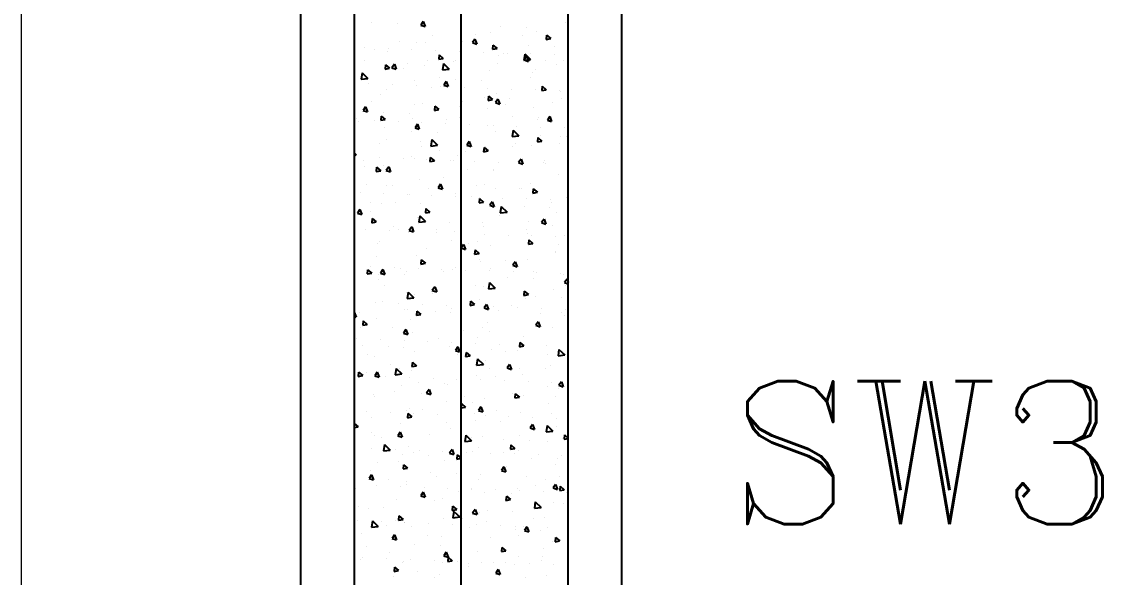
# Model space of a CAD drawing. Header units: millimetres. Extents: x 331487 to 517269, y 198509 to 399936.
# Drawn here: x 442114 to 443627, y 325501 to 326279 of the extents above; entities that cross this region are included whole.
import ezdxf

# ---------------------------------------------------------------- set-up
doc = ezdxf.new("R2010")
doc.units = ezdxf.units.MM
doc.header["$MEASUREMENT"] = 0
doc.layers.add('BEAM', color=1, linetype='Continuous', lineweight=5)
doc.layers.add('COLUMN', color=6, linetype='Continuous')
doc.layers.add('FOOTING', color=5, linetype='Continuous')
doc.styles.add('RC', font='romanc.shx', dxfattribs={"height": 200})

msp = doc.modelspace()

# ---------------------------------------------------------------- linework, layer by layer
at = {"layer": 'BEAM', "color": 169}
msp.add_line((442113.8, 323741.5), (442113.8, 327010.5), dxfattribs=at)
at = {"layer": 'COLUMN'}
for p, q in [((442579.3, 327013.5), (442579.3, 323738.5)), ((442879.3, 323738.5), (442879.3, 327013.5))]:
    msp.add_line(p, q, dxfattribs=at)
at = {"layer": 'COLUMN', "color": 2, "linetype": 'Continuous'}
for p, q in [((442603.6, 326277.5), (442603.6, 326277.5)), ((442676.1, 326279.1), (442672.7, 326274.1)), ((442676.1, 326279.1), (442678.7, 326272.1)), ((442874.7, 326278.2), (442874.7, 326278.2)), ((442639.7, 326276.3), (442639.7, 326276.3)), ((442672.7, 326274.1), (442678.7, 326272.1)), ((442679.8, 326271.3), (442679.8, 326271.3)), ((442770.5, 326264.2), (442770.5, 326264.2)), ((442784.2, 326272.1), (442784.2, 326272.1)), ((442820.4, 326270.8), (442820.4, 326270.8)), ((442835, 326265.8), (442835, 326265.8)), ((442643, 326251.2), (442643, 326251.2)), ((442666.3, 326250.2), (442666.3, 326250.2)), ((442679.2, 326249.9), (442679.2, 326249.9)), ((442689, 326259.4), (442689, 326259.4)), ((442730.9, 326251.8), (442730.9, 326251.8)), ((442748.6, 326254.8), (442745.2, 326249.8)), ((442745.2, 326249.8), (442751.3, 326247.8)), ((442748.6, 326254.8), (442751.3, 326247.8)), ((442749.8, 326260.5), (442749.8, 326260.5)), ((442773.8, 326246.4), (442773.3, 326240.5)), ((442773.8, 326246.4), (442779.6, 326241.6)), ((442815.6, 326259.1), (442815.6, 326259.1)), ((442849, 326260.3), (442848.5, 326254.3)), ((442848.5, 326254.3), (442854.8, 326255.5)), ((442849, 326260.3), (442854.8, 326255.5)), ((442593.8, 326242.5), (442593.8, 326242.5)), ((442608.6, 326239.7), (442608.6, 326239.7)), ((442626.7, 326237.8), (442626.7, 326237.8)), ((442627.1, 326241.3), (442627.1, 326241.3)), ((442660.3, 326240.1), (442660.3, 326240.1)), ((442693.6, 326238.9), (442693.6, 326238.9)), ((442698.6, 326232.6), (442698.1, 326226.6)), ((442698.6, 326232.6), (442704.3, 326227.7)), ((442726.9, 326237.7), (442726.9, 326237.7)), ((442760.2, 326236.4), (442760.2, 326236.4)), ((442773.3, 326240.5), (442779.6, 326241.6)), ((442781.7, 326231.9), (442781.7, 326231.9)), ((442789.2, 326234.2), (442789.2, 326234.2)), ((442793.5, 326235.2), (442793.5, 326235.2)), ((442818.5, 326233.8), (442817.1, 326225)), ((442818.5, 326233.9), (442826.6, 326226.1)), ((442823.6, 326245.7), (442823.6, 326245.7)), ((442826.8, 326234), (442826.8, 326234)), ((442859.8, 326244.5), (442859.8, 326244.5)), ((442860.1, 326232.8), (442860.1, 326232.8)), ((442594.4, 326225.3), (442594.4, 326225.3)), ((442623.4, 326218.7), (442622.9, 326212.7)), ((442623.4, 326218.7), (442629.1, 326213.9)), ((442635.8, 326219.4), (442632.4, 326214.4)), ((442635.8, 326219.4), (442638.5, 326212.4)), ((442654, 326221.2), (442654, 326221.2)), ((442677.5, 326217.9), (442677.5, 326217.9)), ((442682.5, 326224.9), (442682.5, 326224.9)), ((442698.1, 326226.6), (442704.3, 326227.7)), ((442704.5, 326220.6), (442703.1, 326211.7)), ((442704.5, 326220.6), (442712.6, 326212.8)), ((442718.6, 326223.6), (442718.6, 326223.6)), ((442721, 326225), (442721, 326225)), ((442780.6, 326220.9), (442780.6, 326220.9)), ((442817.1, 326225), (442826.6, 326226.1)), ((442821.1, 326230.4), (442817.7, 326225.5)), ((442817.7, 326225.5), (442823.8, 326223.4)), ((442821.1, 326230.4), (442823.8, 326223.4)), ((442847.6, 326224.7), (442847.6, 326224.7)), ((442863.1, 326219.4), (442863.1, 326219.4)), ((442872.4, 326224.8), (442872.4, 326224.8)), ((442590.6, 326207.3), (442589.2, 326198.4)), ((442590.6, 326207.3), (442598.7, 326199.5)), ((442622.9, 326212.7), (442629.1, 326213.9)), ((442632.4, 326214.4), (442638.5, 326212.4)), ((442648, 326213.3), (442648, 326213.3)), ((442699, 326201.1), (442699, 326201.1)), ((442703.1, 326211.7), (442712.6, 326212.8)), ((442768.3, 326210.8), (442768.3, 326210.8)), ((442828.6, 326207.9), (442828.6, 326207.9)), ((442832.8, 326212.4), (442832.8, 326212.4)), ((442589.2, 326198.4), (442598.7, 326199.5)), ((442600.2, 326192), (442600.2, 326192)), ((442633.5, 326190.8), (442633.5, 326190.8)), ((442664.1, 326196.8), (442664.1, 326196.8)), ((442666.7, 326189.6), (442666.7, 326189.6)), ((442687.5, 326187), (442687.5, 326187)), ((442700, 326188.4), (442700, 326188.4)), ((442708.3, 326195.1), (442705, 326190.1)), ((442705, 326190.1), (442711, 326188.1)), ((442708.3, 326195.1), (442711, 326188.1)), ((442721.9, 326198.6), (442721.9, 326198.6)), ((442728.6, 326198.4), (442728.6, 326198.4)), ((442733.3, 326187.1), (442733.3, 326187.1)), ((442758.1, 326197.3), (442758.1, 326197.3)), ((442766.6, 326185.9), (442766.6, 326185.9)), ((442825.7, 326200.8), (442825.7, 326200.8)), ((442842.8, 326188.6), (442842.2, 326182.6)), ((442842.8, 326188.6), (442848.5, 326183.8)), ((442580.8, 326177.8), (442580.8, 326177.8)), ((442616.9, 326176.5), (442616.9, 326176.5)), ((442624.4, 326184.4), (442624.4, 326184.4)), ((442761.4, 326172.3), (442761.4, 326172.3)), ((442767.5, 326174.7), (442767, 326168.7)), ((442767.5, 326174.7), (442773.3, 326169.9)), ((442780.8, 326170.7), (442777.5, 326165.8)), ((442779.4, 326178.5), (442779.4, 326178.5)), ((442780.8, 326170.7), (442783.5, 326163.7)), ((442797.5, 326171), (442797.5, 326171)), ((442799.9, 326184.7), (442799.9, 326184.7)), ((442833.2, 326183.5), (442833.2, 326183.5)), ((442842.2, 326182.6), (442848.5, 326183.8)), ((442866.5, 326182.3), (442866.5, 326182.3)), ((442868.1, 326181.6), (442868.1, 326181.6)), ((442870.2, 326171.4), (442870.2, 326171.4)), ((442595.5, 326159.7), (442592.2, 326154.7)), ((442595.5, 326159.7), (442598.2, 326152.7)), ((442604.4, 326167), (442604.4, 326167)), ((442664, 326162.9), (442664, 326162.9)), ((442675.2, 326164.5), (442675.2, 326164.5)), ((442692.3, 326160.8), (442691.8, 326154.9)), ((442691.8, 326154.9), (442698.1, 326156)), ((442692.3, 326160.8), (442698.1, 326156)), ((442726.9, 326160.7), (442726.9, 326160.7)), ((442731, 326166.7), (442731, 326166.7)), ((442766, 326157.4), (442766, 326157.4)), ((442767, 326168.7), (442773.3, 326169.9)), ((442777.5, 326165.8), (442783.5, 326163.7)), ((442790.7, 326162.6), (442790.7, 326162.6)), ((442830.5, 326159), (442830.5, 326159)), ((442857.6, 326166.4), (442857.6, 326166.4)), ((442582.4, 326143), (442582.4, 326143)), ((442592.2, 326154.7), (442598.2, 326152.7)), ((442617.1, 326147), (442616.6, 326141)), ((442616.6, 326141), (442622.8, 326142.1)), ((442617.1, 326147), (442622.9, 326142.1)), ((442620.2, 326151.5), (442620.2, 326151.5)), ((442656.3, 326150.2), (442656.3, 326150.2)), ((442661.8, 326143.4), (442661.8, 326143.4)), ((442709, 326142.7), (442709, 326142.7)), ((442726.3, 326145), (442726.3, 326145)), ((442800.8, 326146), (442800.8, 326146)), ((442835.7, 326142.4), (442835.7, 326142.4)), ((442836.9, 326144.7), (442836.9, 326144.7)), ((442853.3, 326146.4), (442850, 326141.4)), ((442850, 326141.4), (442856, 326139.4)), ((442853.3, 326146.4), (442856, 326139.4)), ((442585.7, 326139.9), (442585.7, 326139.9)), ((442607.7, 326140.1), (442607.7, 326140.1)), ((442622.2, 326131), (442622.2, 326131)), ((442641, 326138.8), (442641, 326138.8)), ((442659.6, 326125.2), (442659.6, 326125.2)), ((442668, 326135.4), (442664.7, 326130.4)), ((442664.7, 326130.4), (442670.7, 326128.4)), ((442668, 326135.4), (442670.7, 326128.4)), ((442674.2, 326137.6), (442674.2, 326137.6)), ((442707.5, 326136.4), (442707.5, 326136.4)), ((442740.8, 326135.2), (442740.8, 326135.2)), ((442766.3, 326134.4), (442766.3, 326134.4)), ((442774.1, 326134), (442774.1, 326134)), ((442801.9, 326127.1), (442800.6, 326118.2)), ((442801.9, 326127.1), (442810, 326119.3)), ((442807.4, 326132.8), (442807.4, 326132.8)), ((442840.7, 326131.6), (442840.7, 326131.6)), ((442874, 326130.3), (442874, 326130.3)), ((442625.2, 326113.6), (442625.2, 326113.6)), ((442673, 326111.1), (442673, 326111.1)), ((442688, 326113.9), (442686.6, 326105)), ((442688, 326113.9), (442696.1, 326106.1)), ((442695.8, 326123.9), (442695.8, 326123.9)), ((442740.6, 326111.1), (442737.2, 326106.1)), ((442740.6, 326111.1), (442743.3, 326104)), ((442777.2, 326125.1), (442777.2, 326125.1)), ((442800.6, 326118.2), (442810.1, 326119.3)), ((442836.5, 326116.9), (442836, 326110.9)), ((442836, 326110.9), (442842.2, 326112)), ((442836.5, 326116.9), (442842.2, 326112)), ((442840.2, 326119.7), (442840.2, 326119.7)), ((442867.9, 326118.1), (442867.9, 326118.1)), ((442876.4, 326118.4), (442876.4, 326118.4)), ((442579.3, 326095.5), (442582.1, 326092.8)), ((442614.4, 326108.7), (442614.4, 326108.7)), ((442674, 326104.5), (442674, 326104.5)), ((442686.6, 326105), (442696.1, 326106.1)), ((442699.1, 326098.9), (442699.1, 326098.9)), ((442735.2, 326097.6), (442735.2, 326097.6)), ((442737.2, 326106.1), (442743.3, 326104.1)), ((442741, 326108.4), (442741, 326108.4)), ((442761.3, 326103), (442760.7, 326097)), ((442760.7, 326097), (442767, 326098.2)), ((442761.3, 326103), (442767, 326098.2)), ((442763.7, 326104), (442763.7, 326104)), ((442800.7, 326104.3), (442800.7, 326104.3)), ((442805.8, 326108.1), (442805.8, 326108.1)), ((442828.3, 326105.6), (442828.3, 326105.6)), ((442867.6, 326108.1), (442867.6, 326108.1)), ((442579.3, 326092.5), (442582.1, 326092.8)), ((442581.4, 326089.9), (442581.4, 326089.9)), ((442592.4, 326084.7), (442592.4, 326084.7)), ((442614.7, 326088.7), (442614.7, 326088.7)), ((442648, 326087.5), (442648, 326087.5)), ((442659.6, 326090), (442659.6, 326090)), ((442664.6, 326087.3), (442664.6, 326087.3)), ((442681.3, 326086.3), (442681.3, 326086.3)), ((442686.1, 326089.1), (442685.5, 326083.1)), ((442685.5, 326083.1), (442691.8, 326084.3)), ((442686.1, 326089.1), (442691.8, 326084.3)), ((442714.6, 326085.1), (442714.6, 326085.1)), ((442719, 326084.4), (442719, 326084.4)), ((442724.1, 326091.6), (442724.1, 326091.6)), ((442747.9, 326083.9), (442747.9, 326083.9)), ((442781.2, 326082.6), (442781.2, 326082.6)), ((442813.1, 326086.7), (442809.7, 326081.7)), ((442809.7, 326081.7), (442815.8, 326079.7)), ((442813.1, 326086.7), (442815.8, 326079.7)), ((442814.4, 326081.4), (442814.4, 326081.4)), ((442845.2, 326081.8), (442845.2, 326081.8)), ((442845.7, 326084.1), (442845.7, 326084.1)), ((442847.7, 326080.2), (442847.7, 326080.2)), ((442879.1, 326085.8), (442879.1, 326085.8)), ((442594.1, 326076.7), (442594.1, 326076.7)), ((442610.8, 326075.2), (442610.3, 326069.3)), ((442610.3, 326069.3), (442616.6, 326070.4)), ((442610.8, 326075.2), (442616.6, 326070.4)), ((442619.9, 326077.6), (442619.9, 326077.6)), ((442627.8, 326075.7), (442624.4, 326070.7)), ((442624.4, 326070.7), (442630.5, 326068.7)), ((442627.8, 326075.7), (442630.5, 326068.7)), ((442738.5, 326072.5), (442738.5, 326072.5)), ((442774.7, 326071.3), (442774.7, 326071.3)), ((442774.9, 326071.7), (442774.9, 326071.7)), ((442865.7, 326064.7), (442865.7, 326064.7)), ((442597.3, 326051.7), (442597.3, 326051.7)), ((442624.4, 326050.4), (442624.4, 326050.4)), ((442633.5, 326050.4), (442633.5, 326050.4)), ((442670.7, 326057.7), (442670.7, 326057.7)), ((442700.3, 326051.4), (442696.9, 326046.4)), ((442700.3, 326051.4), (442703, 326044.4)), ((442704.1, 326061), (442704.1, 326061)), ((442751, 326050.1), (442751, 326050.1)), ((442761.5, 326050.7), (442761.5, 326050.7)), ((442826, 326052.3), (442826, 326052.3)), ((442877.6, 326049.8), (442877.6, 326049.8)), ((442587.8, 326039.4), (442587.8, 326039.4)), ((442621.1, 326038.2), (442621.1, 326038.2)), ((442654.4, 326037), (442654.4, 326037)), ((442657.3, 326036.6), (442657.3, 326036.6)), ((442684.1, 326046.2), (442684.1, 326046.2)), ((442687.7, 326035.8), (442687.7, 326035.8)), ((442696.9, 326046.4), (442703, 326044.4)), ((442721, 326034.6), (442721, 326034.6)), ((442721.8, 326038.3), (442721.8, 326038.3)), ((442743.5, 326034.7), (442743.5, 326034.7)), ((442778, 326046.2), (442778, 326046.2)), ((442810.7, 326045.9), (442810.7, 326045.9)), ((442814.1, 326045), (442814.1, 326045)), ((442830.2, 326045.1), (442829.7, 326039.2)), ((442829.7, 326039.2), (442836, 326040.3)), ((442830.2, 326045.1), (442836, 326040.3)), ((442602.4, 326026.4), (442602.4, 326026.4)), ((442617.6, 326024.2), (442617.6, 326024.2)), ((442636.8, 326025.4), (442636.8, 326025.4)), ((442672.9, 326024.1), (442672.9, 326024.1)), ((442729.1, 326026.1), (442729.1, 326026.1)), ((442754.3, 326033.3), (442754.3, 326033.3)), ((442755, 326031.3), (442754.5, 326025.3)), ((442754.5, 326025.3), (442760.7, 326026.4)), ((442755, 326031.3), (442760.7, 326026.4)), ((442772.8, 326027), (442769.5, 326022.1)), ((442769.5, 326022.1), (442775.5, 326020)), ((442772.8, 326027), (442775.5, 326020)), ((442785.4, 326020.4), (442784, 326011.5)), ((442785.4, 326020.4), (442793.5, 326012.6)), ((442787.6, 326032.1), (442787.6, 326032.1)), ((442817.4, 326019.9), (442817.4, 326019.9)), ((442820.8, 326030.9), (442820.8, 326030.9)), ((442854.1, 326029.7), (442854.1, 326029.7)), ((442855.7, 326025.8), (442855.7, 326025.8)), ((442876.9, 326032.4), (442876.9, 326032.4)), ((442587.5, 326016), (442584.2, 326011)), ((442584.2, 326011), (442590.2, 326009)), ((442587.5, 326016), (442590.2, 326009)), ((442602.3, 326013.8), (442602.3, 326013.8)), ((442668.5, 326004.3), (442668.5, 326004.3)), ((442671.4, 326007.1), (442670, 325998.2)), ((442671.4, 326007.1), (442679.5, 325999.4)), ((442679.2, 326011.4), (442685.5, 326012.6)), ((442679.8, 326017.4), (442679.3, 326011.4)), ((442679.8, 326017.4), (442685.5, 326012.6)), ((442772.7, 326018.4), (442772.7, 326018.4)), ((442782.9, 326008.4), (442782.9, 326008.4)), ((442784, 326011.5), (442793.5, 326012.6)), ((442853.5, 326018.7), (442853.5, 326018.7)), ((442863.4, 326011.3), (442863.4, 326011.3)), ((442604.6, 326003.5), (442604, 325997.5)), ((442604, 325997.5), (442610.3, 325998.7)), ((442604.6, 326003.5), (442610.3, 325998.7)), ((442634.4, 325992), (442634.4, 325992)), ((442660, 325991.7), (442656.7, 325986.7)), ((442660, 325991.7), (442662.7, 325984.7)), ((442670, 325998.2), (442679.5, 325999.4)), ((442676.2, 325999.1), (442676.2, 325999.1)), ((442712.4, 325997.8), (442712.4, 325997.8)), ((442759.2, 325997.3), (442759.2, 325997.3)), ((442761, 325991.7), (442761, 325991.7)), ((442823.8, 325998.9), (442823.8, 325998.9)), ((442845.3, 326002.7), (442842, 325997.7)), ((442842, 325997.7), (442848, 325995.7)), ((442845.3, 326002.7), (442848, 325995.7)), ((442856.8, 325993.6), (442856.8, 325993.6)), ((442595.3, 325987.5), (442595.3, 325987.5)), ((442628.6, 325986.3), (442628.6, 325986.3)), ((442641.8, 325987.5), (442641.8, 325987.5)), ((442655, 325983.3), (442655, 325983.3)), ((442656.7, 325986.7), (442662.7, 325984.7)), ((442661.9, 325985.1), (442661.9, 325985.1)), ((442694.1, 325987.9), (442694.1, 325987.9)), ((442695.2, 325983.8), (442695.2, 325983.8)), ((442719.6, 325984.9), (442719.6, 325984.9)), ((442728.5, 325982.6), (442728.5, 325982.6)), ((442761.8, 325981.4), (442761.8, 325981.4)), ((442795.1, 325980.2), (442795.1, 325980.2)), ((442820.7, 325987.6), (442820.7, 325987.6)), ((442822.4, 325982.1), (442822.4, 325982.1)), ((442828.3, 325979), (442828.3, 325979)), ((442861.6, 325977.8), (442861.6, 325977.8)), ((442874.6, 325979), (442874.6, 325979)), ((442612.4, 325968.1), (442612.4, 325968.1)), ((442615.4, 325970.9), (442615.4, 325970.9)), ((442681.2, 325961.2), (442681.2, 325961.2)), ((442715.7, 325972.8), (442715.7, 325972.8)), ((442732.6, 325967.3), (442729.2, 325962.4)), ((442729.2, 325962.4), (442735.2, 325960.3)), ((442732.6, 325967.3), (442735.2, 325960.3)), ((442739.1, 325967.8), (442739.1, 325967.8)), ((442748.7, 325959.5), (442748.2, 325953.5)), ((442748.7, 325959.5), (442754.5, 325954.7)), ((442751.8, 325971.5), (442751.8, 325971.5)), ((442770.4, 325965), (442770.4, 325965)), ((442823.9, 325973.4), (442823.4, 325967.4)), ((442823.4, 325967.4), (442829.7, 325968.6)), ((442823.9, 325973.4), (442829.7, 325968.6)), ((442865.7, 325967.5), (442865.7, 325967.5)), ((442610.7, 325950.7), (442610.7, 325950.7)), ((442666.2, 325951), (442666.2, 325951)), ((442673.5, 325945.7), (442673, 325939.7)), ((442673.5, 325945.7), (442679.2, 325940.8)), ((442748.2, 325953.6), (442754.5, 325954.7)), ((442755.1, 325946.5), (442755.1, 325946.5)), ((442757, 325943.9), (442757, 325943.9)), ((442791.3, 325945.2), (442791.3, 325945.2)), ((442821.5, 325945.5), (442821.5, 325945.5)), ((442861.2, 325957.9), (442861.2, 325957.9)), ((442861.8, 325955.8), (442861.8, 325955.8)), ((442598.3, 325931.8), (442597.8, 325925.8)), ((442598.3, 325931.8), (442604, 325927)), ((442602.4, 325936.1), (442602.4, 325936.1)), ((442619.8, 325932), (442616.4, 325927)), ((442619.8, 325932), (442622.5, 325925)), ((442635.6, 325934.9), (442635.6, 325934.9)), ((442644.4, 325933.7), (442644.4, 325933.7)), ((442652.8, 325929.9), (442652.8, 325929.9)), ((442668.9, 325933.7), (442668.9, 325933.7)), ((442673, 325939.7), (442679.2, 325940.8)), ((442702.2, 325932.5), (442702.2, 325932.5)), ((442704.1, 325929.6), (442704.1, 325929.6)), ((442717.3, 325931.5), (442717.3, 325931.5)), ((442720.7, 325934.9), (442720.7, 325934.9)), ((442735.5, 325931.3), (442735.5, 325931.3)), ((442768.8, 325930.1), (442768.8, 325930.1)), ((442771, 325933.4), (442771, 325933.4)), ((442805.1, 325943), (442801.7, 325938)), ((442801.7, 325938), (442807.8, 325936)), ((442802.1, 325928.8), (442802.1, 325928.8)), ((442805.1, 325943), (442807.8, 325936)), ((442830.7, 325929.3), (442830.7, 325929.3)), ((442579.5, 325914.1), (442579.5, 325914.1)), ((442597.8, 325925.8), (442604, 325927)), ((442613.1, 325917.5), (442613.1, 325917.5)), ((442613.9, 325925.6), (442613.9, 325925.6)), ((442616.4, 325927), (442622.5, 325925)), ((442650.1, 325924.4), (442650.1, 325924.4)), ((442768.8, 325913.7), (442767.5, 325904.8)), ((442768.8, 325913.7), (442776.9, 325905.9)), ((442794.6, 325920.2), (442794.6, 325920.2)), ((442830.7, 325918.9), (442830.7, 325918.9)), ((442835.4, 325927.6), (442835.4, 325927.6)), ((442868.7, 325926.4), (442868.7, 325926.4)), ((442872.3, 325925.6), (442872.3, 325925.6)), ((442877.6, 325918.7), (442874.2, 325913.7)), ((442874.2, 325913.7), (442879.3, 325912)), ((442877.6, 325918.7), (442879.3, 325914.1)), ((442622.4, 325909.8), (442622.4, 325909.8)), ((442653.4, 325899.3), (442653.4, 325899.3)), ((442654.9, 325900.4), (442653.5, 325891.5)), ((442654.9, 325900.4), (442663, 325892.6)), ((442692.3, 325907.6), (442688.9, 325902.7)), ((442688.9, 325902.7), (442695, 325900.6)), ((442692.3, 325907.6), (442695, 325900.6)), ((442749.1, 325909.5), (442749.1, 325909.5)), ((442760.1, 325908.6), (442760.1, 325908.6)), ((442767.5, 325904.8), (442776.9, 325905.9)), ((442768.2, 325911.6), (442768.2, 325911.6)), ((442817.7, 325901.7), (442817.1, 325895.7)), ((442817.7, 325901.7), (442823.4, 325896.9)), ((442858.9, 325904.5), (442858.9, 325904.5)), ((442875.7, 325909.2), (442875.7, 325909.2)), ((442608.8, 325885.6), (442608.8, 325885.6)), ((442618.9, 325887.8), (442618.9, 325887.8)), ((442642, 325884.4), (442642, 325884.4)), ((442653.5, 325891.5), (442663, 325892.6)), ((442664, 325897.6), (442664, 325897.6)), ((442675.3, 325883.2), (442675.3, 325883.2)), ((442689.5, 325898.1), (442689.5, 325898.1)), ((442742.4, 325887.8), (442741.9, 325881.8)), ((442742.4, 325887.8), (442748.2, 325883)), ((442754.7, 325890.5), (442754.7, 325890.5)), ((442764.8, 325883.3), (442761.5, 325878.3)), ((442764.8, 325883.3), (442767.5, 325876.3)), ((442817.1, 325895.7), (442823.4, 325896.9)), ((442819.3, 325892.1), (442819.3, 325892.1)), ((442834, 325893.9), (442834, 325893.9)), ((442870.1, 325892.6), (442870.1, 325892.6)), ((442579.5, 325872.3), (442579.3, 325872)), ((442579.5, 325872.3), (442582.2, 325865.3)), ((442587.5, 325871.6), (442587.5, 325871.6)), ((442650.5, 325876.5), (442650.5, 325876.5)), ((442654.4, 325875.4), (442654.4, 325875.4)), ((442667.2, 325873.9), (442666.7, 325867.9)), ((442666.7, 325868), (442673, 325869.1)), ((442667.2, 325873.9), (442673, 325869.1)), ((442692.8, 325873), (442692.8, 325873)), ((442708.6, 325882), (442708.6, 325882)), ((442714.1, 325871.3), (442714.1, 325871.3)), ((442715.1, 325878.1), (442715.1, 325878.1)), ((442729, 325871.8), (442729, 325871.8)), ((442741.9, 325881.8), (442748.2, 325883)), ((442741.9, 325880.8), (442741.9, 325880.8)), ((442761.5, 325878.3), (442767.5, 325876.3)), ((442775.2, 325879.6), (442775.2, 325879.6)), ((442781, 325875.1), (442781, 325875.1)), ((442799.5, 325882.3), (442799.5, 325882.3)), ((442808.5, 325878.3), (442808.5, 325878.3)), ((442840.7, 325871), (442840.7, 325871)), ((442841.8, 325877.1), (442841.8, 325877.1)), ((442870.1, 325872.2), (442870.1, 325872.2)), ((442875.1, 325875.9), (442875.1, 325875.9)), ((442579.3, 325866.2), (442582.2, 325865.3)), ((442592, 325860.1), (442591.5, 325854.1)), ((442591.5, 325854.1), (442597.7, 325855.2)), ((442592, 325860.1), (442597.8, 325855.2)), ((442610.9, 325864.1), (442610.9, 325864.1)), ((442658.4, 325861.5), (442658.4, 325861.5)), ((442765.9, 325858.2), (442765.9, 325858.2)), ((442837.3, 325859), (442834, 325854)), ((442834, 325854), (442840, 325852)), ((442837.3, 325859), (442840, 325852)), ((442839, 325856), (442839, 325856)), ((442873.4, 325867.6), (442873.4, 325867.6)), ((442587.8, 325850.9), (442587.8, 325850.9)), ((442632.5, 325851.4), (442632.5, 325851.4)), ((442652, 325848), (442648.7, 325843)), ((442648.7, 325843), (442654.7, 325841)), ((442652, 325848), (442654.7, 325841)), ((442661.7, 325844.2), (442661.7, 325844.2)), ((442732.3, 325846.7), (442732.3, 325846.7)), ((442759.1, 325851.1), (442759.1, 325851.1)), ((442768.4, 325845.5), (442768.4, 325845.5)), ((442817, 325838.7), (442817, 325838.7)), ((442856.7, 325851.1), (442856.7, 325851.1)), ((442583, 325834.9), (442583, 325834.9)), ((442591.1, 325825.9), (442591.1, 325825.9)), ((442616.3, 325833.7), (442616.3, 325833.7)), ((442627.2, 325824.6), (442627.2, 325824.6)), ((442648.3, 325823.1), (442648.3, 325823.1)), ((442649.5, 325832.5), (442649.5, 325832.5)), ((442682.8, 325831.3), (442682.8, 325831.3)), ((442697.8, 325835.2), (442697.8, 325835.2)), ((442712.8, 325824.7), (442712.8, 325824.7)), ((442716.1, 325830), (442716.1, 325830)), ((442724.5, 325823.6), (442721.2, 325818.7)), ((442724.5, 325823.6), (442727.2, 325816.6)), ((442749.4, 325828.8), (442749.4, 325828.8)), ((442752.5, 325837.1), (442752.5, 325837.1)), ((442782.7, 325827.6), (442782.7, 325827.6)), ((442811.4, 325829.9), (442810.9, 325824)), ((442810.9, 325824), (442817.1, 325825.1)), ((442811.4, 325829.9), (442817.1, 325825.1)), ((442816, 325826.4), (442816, 325826.4)), ((442849.3, 325825.2), (442849.3, 325825.2)), ((442878.4, 325829.7), (442878.4, 325829.7)), ((442597.5, 325813.2), (442597.5, 325813.2)), ((442608.6, 325810.7), (442608.6, 325810.7)), ((442664.4, 325817.1), (442664.4, 325817.1)), ((442721.2, 325818.7), (442727.2, 325816.6)), ((442724.1, 325813), (442724.1, 325813)), ((442736.2, 325816.1), (442735.6, 325810.1)), ((442735.6, 325810.1), (442741.9, 325811.3)), ((442736.2, 325816.1), (442741.9, 325811.3)), ((442737.3, 325808.9), (442737.3, 325808.9)), ((442771.7, 325820.4), (442771.7, 325820.4)), ((442791.1, 325816.8), (442791.1, 325816.8)), ((442807.9, 325819.1), (442807.9, 325819.1)), ((442850.7, 325812.7), (442850.7, 325812.7)), ((442866.2, 325820.2), (442864.9, 325811.3)), ((442864.9, 325811.3), (442874.4, 325812.4)), ((442866.2, 325820.2), (442874.4, 325812.4)), ((442867.8, 325818.8), (442867.8, 325818.8)), ((442630.5, 325799.6), (442630.5, 325799.6)), ((442638.3, 325793.7), (442636.9, 325784.8)), ((442638.3, 325793.7), (442646.4, 325785.9)), ((442642.5, 325793.1), (442642.5, 325793.1)), ((442661, 325802.2), (442660.4, 325796.2)), ((442660.4, 325796.2), (442666.7, 325797.4)), ((442661, 325802.2), (442666.7, 325797.4)), ((442666.7, 325798.3), (442666.7, 325798.3)), ((442752.3, 325807), (442750.9, 325798.1)), ((442750.9, 325798.1), (442760.4, 325799.2)), ((442752.3, 325807), (442760.4, 325799.2)), ((442763.6, 325804.8), (442763.6, 325804.8)), ((442769.1, 325792.8), (442769.1, 325792.8)), ((442797.1, 325799.3), (442793.7, 325794.3)), ((442793.7, 325794.3), (442799.7, 325792.3)), ((442797.1, 325799.3), (442799.8, 325792.3)), ((442811.2, 325794.1), (442811.2, 325794.1)), ((442847.3, 325792.8), (442847.3, 325792.8)), ((442854.4, 325797.8), (442854.4, 325797.8)), ((442585.7, 325788.3), (442585.2, 325782.3)), ((442585.2, 325782.3), (442591.5, 325783.5)), ((442585.7, 325788.3), (442591.5, 325783.5)), ((442590, 325783.6), (442590, 325783.6)), ((442596.1, 325788), (442596.1, 325788)), ((442611.8, 325788.3), (442608.4, 325783.3)), ((442608.4, 325783.3), (442614.5, 325781.3)), ((442611.8, 325788.3), (442614.5, 325781.3)), ((442623.3, 325782.4), (442623.3, 325782.4)), ((442636.9, 325784.8), (442646.4, 325785.9)), ((442656.6, 325781.1), (442656.6, 325781.1)), ((442659.5, 325790.8), (442659.5, 325790.8)), ((442689.9, 325779.9), (442689.9, 325779.9)), ((442723.2, 325778.7), (442723.2, 325778.7)), ((442750.2, 325783.7), (442750.2, 325783.7)), ((442756.5, 325777.5), (442756.5, 325777.5)), ((442776.7, 325782.5), (442776.7, 325782.5)), ((442814.7, 325785.4), (442814.7, 325785.4)), ((442646, 325769.7), (442646, 325769.7)), ((442670, 325773.3), (442670, 325773.3)), ((442684.3, 325763.9), (442680.9, 325759)), ((442684.3, 325763.9), (442687, 325756.9)), ((442706.1, 325772), (442706.1, 325772)), ((442710.6, 325771.3), (442710.6, 325771.3)), ((442789.7, 325776.3), (442789.7, 325776.3)), ((442823, 325775.1), (442823, 325775.1)), ((442850.6, 325767.8), (442850.6, 325767.8)), ((442856.3, 325773.8), (442856.3, 325773.8)), ((442865.6, 325765.5), (442865.6, 325765.5)), ((442869.6, 325775), (442866.2, 325770)), ((442866.2, 325770), (442872.3, 325768)), ((442869.6, 325775), (442872.3, 325768)), ((442606.4, 325757.3), (442606.4, 325757.3)), ((442607.5, 325754.9), (442607.5, 325754.9)), ((442635.5, 325761.7), (442635.5, 325761.7)), ((442674.4, 325758.8), (442674.4, 325758.8)), ((442680.9, 325759), (442687, 325756.9)), ((442709.4, 325747), (442709.4, 325747)), ((442734.1, 325754.6), (442734.1, 325754.6)), ((442761.4, 325751.4), (442761.4, 325751.4)), ((442801.1, 325758.5), (442801.1, 325758.5)), ((442805.1, 325758.2), (442804.6, 325752.2)), ((442804.6, 325752.2), (442810.9, 325753.4)), ((442805.1, 325758.2), (442810.9, 325753.4)), ((442816.1, 325756.2), (442816.1, 325756.2)), ((442860.7, 325754.3), (442860.7, 325754.3)), ((442596.4, 325733.1), (442596.4, 325733.1)), ((442629.7, 325731.8), (442629.7, 325731.8)), ((442652.5, 325734.8), (442652.5, 325734.8)), ((442657.2, 325737.4), (442657.2, 325737.4)), ((442675, 325735.4), (442675, 325735.4)), ((442729.9, 325744.3), (442729.4, 325738.4)), ((442729.4, 325738.4), (442735.6, 325739.5)), ((442729.9, 325744.3), (442735.6, 325739.5)), ((442745.6, 325745.7), (442745.6, 325745.7)), ((442756.8, 325739.6), (442753.4, 325734.6)), ((442753.4, 325734.6), (442759.5, 325732.6)), ((442756.8, 325739.6), (442759.5, 325732.6)), ((442779.1, 325734.5), (442779.1, 325734.5)), ((442812.5, 325732), (442812.5, 325732)), ((442852.1, 325744.4), (442852.1, 325744.4)), ((442579.5, 325716.6), (442579.3, 325715.3)), ((442579.5, 325716.6), (442585.2, 325711.8)), ((442604.4, 325724.9), (442604.4, 325724.9)), ((442654.1, 325724.5), (442660.4, 325725.7)), ((442654.7, 325730.5), (442654.2, 325724.5)), ((442654.7, 325730.5), (442660.4, 325725.7)), ((442663, 325730.6), (442663, 325730.6)), ((442696.3, 325729.4), (442696.3, 325729.4)), ((442708.3, 325718), (442708.3, 325718)), ((442729.6, 325728.2), (442729.6, 325728.2)), ((442748, 325730.4), (442748, 325730.4)), ((442748.9, 325720.7), (442748.9, 325720.7)), ((442762.9, 325727), (442762.9, 325727)), ((442785, 325719.4), (442785, 325719.4)), ((442796.1, 325725.8), (442796.1, 325725.8)), ((442829.4, 325724.5), (442829.4, 325724.5)), ((442855.6, 325729.9), (442855.6, 325729.9)), ((442862.7, 325723.3), (442862.7, 325723.3)), ((442579.3, 325710.7), (442585.2, 325711.8)), ((442604.1, 325703.9), (442604.1, 325703.9)), ((442644, 325704.2), (442640.7, 325699.3)), ((442643.8, 325716.3), (442643.8, 325716.3)), ((442644, 325704.2), (442646.7, 325697.2)), ((442714.4, 325709.1), (442714.4, 325709.1)), ((442829.3, 325715.3), (442826, 325710.3)), ((442826, 325710.3), (442832, 325708.3)), ((442829.3, 325715.3), (442832, 325708.3)), ((442849.7, 325713.5), (442848.3, 325704.6)), ((442848.3, 325704.6), (442857.8, 325705.7)), ((442849.7, 325713.5), (442857.8, 325705.7)), ((442863.3, 325712.1), (442863.3, 325712.1)), ((442607.7, 325699.8), (442607.7, 325699.8)), ((442617.5, 325696.6), (442617.5, 325696.6)), ((442621.8, 325687), (442620.4, 325678.1)), ((442621.8, 325687), (442629.9, 325679.2)), ((442640.7, 325699.3), (442646.7, 325697.2)), ((442643.8, 325698.6), (442643.8, 325698.6)), ((442684.4, 325700.4), (442684.4, 325700.4)), ((442735.7, 325700.2), (442734.3, 325691.3)), ((442734.3, 325691.3), (442743.8, 325692.4)), ((442735.7, 325700.2), (442743.8, 325692.4)), ((442744.1, 325696.3), (442744.1, 325696.3)), ((442759.1, 325698.1), (442759.1, 325698.1)), ((442788.3, 325694.4), (442788.3, 325694.4)), ((442798.8, 325686.5), (442798.3, 325680.5)), ((442798.8, 325686.5), (442804.6, 325681.7)), ((442811.1, 325700.2), (442811.1, 325700.2)), ((442824.5, 325693.1), (442824.5, 325693.1)), ((442849.9, 325691), (442849.9, 325691)), ((442870.7, 325696), (442870.7, 325696)), ((442874.1, 325700.4), (442873.5, 325694.4)), ((442873.5, 325694.4), (442879.3, 325695.5)), ((442874.1, 325700.4), (442879.3, 325695.9)), ((442603.9, 325681.1), (442603.9, 325681.1)), ((442620.4, 325678.1), (442629.9, 325679.2)), ((442637.2, 325679.9), (442637.2, 325679.9)), ((442647.1, 325673.5), (442647.1, 325673.5)), ((442654.9, 325684), (442654.9, 325684)), ((442662.5, 325676.5), (442662.5, 325676.5)), ((442670.5, 325678.7), (442670.5, 325678.7)), ((442683.3, 325672.3), (442683.3, 325672.3)), ((442703.8, 325677.5), (442703.8, 325677.5)), ((442716.5, 325679.9), (442713.2, 325674.9)), ((442713.2, 325674.9), (442719.2, 325672.9)), ((442716.5, 325679.9), (442719.2, 325672.9)), ((442723.6, 325672.6), (442723.1, 325666.6)), ((442723.6, 325672.6), (442729.4, 325667.8)), ((442737.1, 325676.3), (442737.1, 325676.3)), ((442745.7, 325677), (442745.7, 325677)), ((442753.9, 325682.8), (442753.9, 325682.8)), ((442770.4, 325675), (442770.4, 325675)), ((442789.1, 325676.2), (442789.1, 325676.2)), ((442798.3, 325680.5), (442804.6, 325681.7)), ((442803.6, 325673.8), (442803.6, 325673.8)), ((442810.2, 325678.6), (442810.2, 325678.6)), ((442836.9, 325672.6), (442836.9, 325672.6)), ((442870.2, 325671.4), (442870.2, 325671.4)), ((442612.7, 325662), (442612.7, 325662)), ((442641.5, 325663), (442641.5, 325663)), ((442648.4, 325658.7), (442647.9, 325652.8)), ((442648.4, 325658.7), (442654.1, 325653.9)), ((442706, 325664.6), (442706, 325664.6)), ((442723.1, 325666.6), (442729.4, 325667.8)), ((442793.3, 325656.5), (442793.3, 325656.5)), ((442827.7, 325668.1), (442827.7, 325668.1)), ((442861.1, 325658.7), (442861.1, 325658.7)), ((442863.9, 325666.8), (442863.9, 325666.8)), ((442603.8, 325644.6), (442600.4, 325639.6)), ((442601.9, 325650.6), (442601.9, 325650.6)), ((442603.8, 325644.6), (442606.4, 325637.6)), ((442647.9, 325652.8), (442654.1, 325653.9)), ((442686.6, 325647.2), (442686.6, 325647.2)), ((442694.5, 325642.1), (442694.5, 325642.1)), ((442722.7, 325645.9), (442722.7, 325645.9)), ((442756.9, 325644.7), (442756.9, 325644.7)), ((442789.1, 325655.6), (442785.7, 325650.6)), ((442785.7, 325650.6), (442791.7, 325648.6)), ((442789.1, 325655.6), (442791.7, 325648.6)), ((442821.1, 325641.8), (442821.1, 325641.8)), ((442867.2, 325641.7), (442867.2, 325641.7)), ((442600.4, 325639.6), (442606.4, 325637.6)), ((442610.9, 325629.8), (442610.9, 325629.8)), ((442627.5, 325638.3), (442627.5, 325638.3)), ((442644.2, 325628.6), (442644.2, 325628.6)), ((442652.1, 325635.7), (442652.1, 325635.7)), ((442652.7, 325630.7), (442652.7, 325630.7)), ((442677.5, 325627.3), (442677.5, 325627.3)), ((442710.8, 325626.1), (442710.8, 325626.1)), ((442754.1, 325638), (442754.1, 325638)), ((442832.7, 325630.2), (442832.7, 325630.2)), ((442847.6, 325637.6), (442847.6, 325637.6)), ((442861.6, 325631.2), (442858.2, 325626.3)), ((442858.2, 325626.3), (442864.3, 325624.3)), ((442861.6, 325631.2), (442864.3, 325624.2)), ((442867.8, 325628.6), (442867.3, 325622.7)), ((442867.8, 325628.6), (442873.5, 325623.8)), ((442581.6, 325625.1), (442581.6, 325625.1)), ((442672.5, 325618.2), (442672.5, 325618.2)), ((442676.3, 325620.2), (442672.9, 325615.2)), ((442672.9, 325615.3), (442679, 325613.2)), ((442676.3, 325620.2), (442679, 325613.2)), ((442703.8, 325611.2), (442703.8, 325611.2)), ((442726, 325620.9), (442726, 325620.9)), ((442743.4, 325623.6), (442743.4, 325623.6)), ((442744.1, 325624.9), (442744.1, 325624.9)), ((442762.2, 325619.6), (442762.2, 325619.6)), ((442777.4, 325623.7), (442777.4, 325623.7)), ((442792.6, 325614.8), (442792, 325608.8)), ((442792.6, 325614.8), (442798.3, 325610)), ((442799.1, 325617.9), (442799.1, 325617.9)), ((442808, 325625.2), (442808, 325625.2)), ((442810.7, 325622.5), (442810.7, 325622.5)), ((442844, 325621.3), (442844, 325621.3)), ((442867.3, 325622.7), (442873.5, 325623.8)), ((442877.3, 325620), (442877.3, 325620)), ((442584.9, 325600.1), (442584.9, 325600.1)), ((442599.6, 325597.2), (442599.6, 325597.2)), ((442621, 325598.8), (442621, 325598.8)), ((442639.3, 325609.6), (442639.3, 325609.6)), ((442691.6, 325609.3), (442691.6, 325609.3)), ((442717.3, 325600.9), (442716.8, 325594.9)), ((442716.8, 325594.9), (442723.1, 325596.1)), ((442717.3, 325600.9), (442723.1, 325596.1)), ((442748.8, 325595.9), (442745.4, 325590.9)), ((442748.8, 325595.9), (442751.5, 325588.9)), ((442792, 325608.8), (442798.3, 325610)), ((442833.1, 325606.8), (442831.8, 325597.9)), ((442831.8, 325597.9), (442841.3, 325599)), ((442833.1, 325606.8), (442841.3, 325599)), ((442858.8, 325605.3), (442858.8, 325605.3)), ((442872.2, 325603.9), (442872.2, 325603.9)), ((442584.1, 325580.5), (442584.1, 325580.5)), ((442642.1, 325587), (442641.6, 325581)), ((442641.6, 325581), (442647.9, 325582.2)), ((442642.1, 325587), (442647.9, 325582.2)), ((442704.5, 325583.8), (442704.5, 325583.8)), ((442719.2, 325593.5), (442717.8, 325584.6)), ((442717.8, 325584.6), (442727.3, 325585.7)), ((442719.2, 325593.5), (442727.3, 325585.7)), ((442731, 325583), (442731, 325583)), ((442745.4, 325590.9), (442751.5, 325588.9)), ((442754.6, 325591.3), (442754.6, 325591.3)), ((442765.5, 325594.6), (442765.5, 325594.6)), ((442801.6, 325593.3), (442801.6, 325593.3)), ((442831.1, 325583.5), (442831.1, 325583.5)), ((442845.4, 325584.2), (442845.4, 325584.2)), ((442605.2, 325580.2), (442603.8, 325571.4)), ((442603.8, 325571.4), (442613.3, 325572.5)), ((442605.2, 325580.2), (442613.3, 325572.5)), ((442617.3, 325579.3), (442617.3, 325579.3)), ((442624.3, 325573.8), (442624.3, 325573.8)), ((442637.5, 325580), (442637.5, 325580)), ((442650.4, 325577.3), (442650.4, 325577.3)), ((442650.6, 325578), (442650.6, 325578)), ((442660.4, 325572.5), (442660.4, 325572.5)), ((442683.9, 325576.8), (442683.9, 325576.8)), ((442717.2, 325575.6), (442717.2, 325575.6)), ((442741.2, 325570.2), (442741.2, 325570.2)), ((442750.5, 325574.4), (442750.5, 325574.4)), ((442764.1, 325579.7), (442764.1, 325579.7)), ((442783.8, 325573.2), (442783.8, 325573.2)), ((442804.9, 325568.3), (442804.9, 325568.3)), ((442805.7, 325571.8), (442805.7, 325571.8)), ((442817.1, 325572), (442817.1, 325572)), ((442821.3, 325571.6), (442818, 325566.6)), ((442818, 325566.6), (442824, 325564.6)), ((442821.3, 325571.6), (442824, 325564.6)), ((442841, 325567), (442841, 325567)), ((442850.4, 325570.8), (442850.4, 325570.8)), ((442589.8, 325562.2), (442589.8, 325562.2)), ((442636, 325560.5), (442632.7, 325555.6)), ((442632.7, 325555.6), (442638.7, 325553.5)), ((442636, 325560.5), (442638.7, 325553.5)), ((442637, 325556.2), (442637, 325556.2)), ((442682.5, 325559.8), (442682.5, 325559.8)), ((442701.5, 325557.8), (442701.5, 325557.8)), ((442770.4, 325556.7), (442770.4, 325556.7)), ((442809.1, 325559.6), (442809.1, 325559.6)), ((442856.6, 325551.9), (442856.6, 325551.9)), ((442861.5, 325556.9), (442861, 325550.9)), ((442861, 325550.9), (442867.2, 325552.1)), ((442861.5, 325556.9), (442867.3, 325552.1)), ((442597.3, 325543.8), (442597.3, 325543.8)), ((442629.3, 325535.9), (442629.3, 325535.9)), ((442663.7, 325547.5), (442663.7, 325547.5)), ((442699.9, 325546.2), (442699.9, 325546.2)), ((442708.5, 325536.2), (442705.2, 325531.2)), ((442708.5, 325536.2), (442711.2, 325529.2)), ((442752.4, 325537.9), (442752.4, 325537.9)), ((442786.3, 325543), (442785.8, 325537.1)), ((442785.8, 325537.1), (442792, 325538.2)), ((442786.3, 325543), (442792, 325538.2)), ((442844.3, 325542), (442844.3, 325542)), ((442587.9, 325525.8), (442587.9, 325525.8)), ((442591.6, 325528.5), (442591.6, 325528.5)), ((442624.8, 325527.3), (442624.8, 325527.3)), ((442647.5, 325521.7), (442647.5, 325521.7)), ((442648.2, 325523.9), (442648.2, 325523.9)), ((442658.1, 325526.1), (442658.1, 325526.1)), ((442691.4, 325524.9), (442691.4, 325524.9)), ((442703.2, 325521.2), (442703.2, 325521.2)), ((442705.2, 325531.2), (442711.2, 325529.2)), ((442711.1, 325529.2), (442710.5, 325523.2)), ((442710.5, 325523.2), (442716.8, 325524.4)), ((442711.1, 325529.2), (442716.8, 325524.4)), ((442714.5, 325525.5), (442714.5, 325525.5)), ((442724.7, 325523.7), (442724.7, 325523.7)), ((442739.3, 325519.9), (442739.3, 325519.9)), ((442758, 325522.5), (442758, 325522.5)), ((442774.1, 325521.4), (442774.1, 325521.4)), ((442791.3, 325521.2), (442791.3, 325521.2)), ((442809.9, 325530.4), (442809.9, 325530.4)), ((442824.6, 325520), (442824.6, 325520)), ((442841.1, 325525.2), (442841.1, 325525.2)), ((442843.1, 325530.8), (442843.1, 325530.8)), ((442635.9, 325515.3), (442635.3, 325509.3)), ((442635.3, 325509.3), (442641.6, 325510.5)), ((442635.9, 325515.3), (442641.6, 325510.5)), ((442668.7, 325509.6), (442668.7, 325509.6)), ((442738.9, 325516.8), (442738.9, 325516.8)), ((442781, 325511.9), (442777.7, 325506.9)), ((442777.7, 325506.9), (442783.7, 325504.9)), ((442781, 325511.9), (442783.7, 325504.9)), ((442803.5, 325518.4), (442803.5, 325518.4)), ((442857.9, 325518.8), (442857.9, 325518.8)), ((442634.7, 325502.8), (442634.7, 325502.8)), ((442692.5, 325501.5), (442692.5, 325501.5)), ((442699.3, 325504.4), (442699.3, 325504.4)), ((442819.2, 325501.2), (442819.2, 325501.2)), ((442849.3, 325504.1), (442849.3, 325504.1))]:
    msp.add_line(p, q, dxfattribs=at)
at = {"layer": 'FOOTING'}
for p, q in [((442504.3, 327088.5), (442504.3, 323663.5)), ((442954.3, 323663.5), (442954.3, 327088.5)), ((442729.3, 323738.5), (442729.3, 327013.5))]:
    msp.add_line(p, q, dxfattribs=at)

# ---------------------------------------------------------------- texts
at = {"layer": 'COLUMN', "style": 'RC'}
msp.add_text('SW3', height=200, dxfattribs=at).set_placement((443104.3, 325575.7))

doc.saveas('drawing.dxf')
